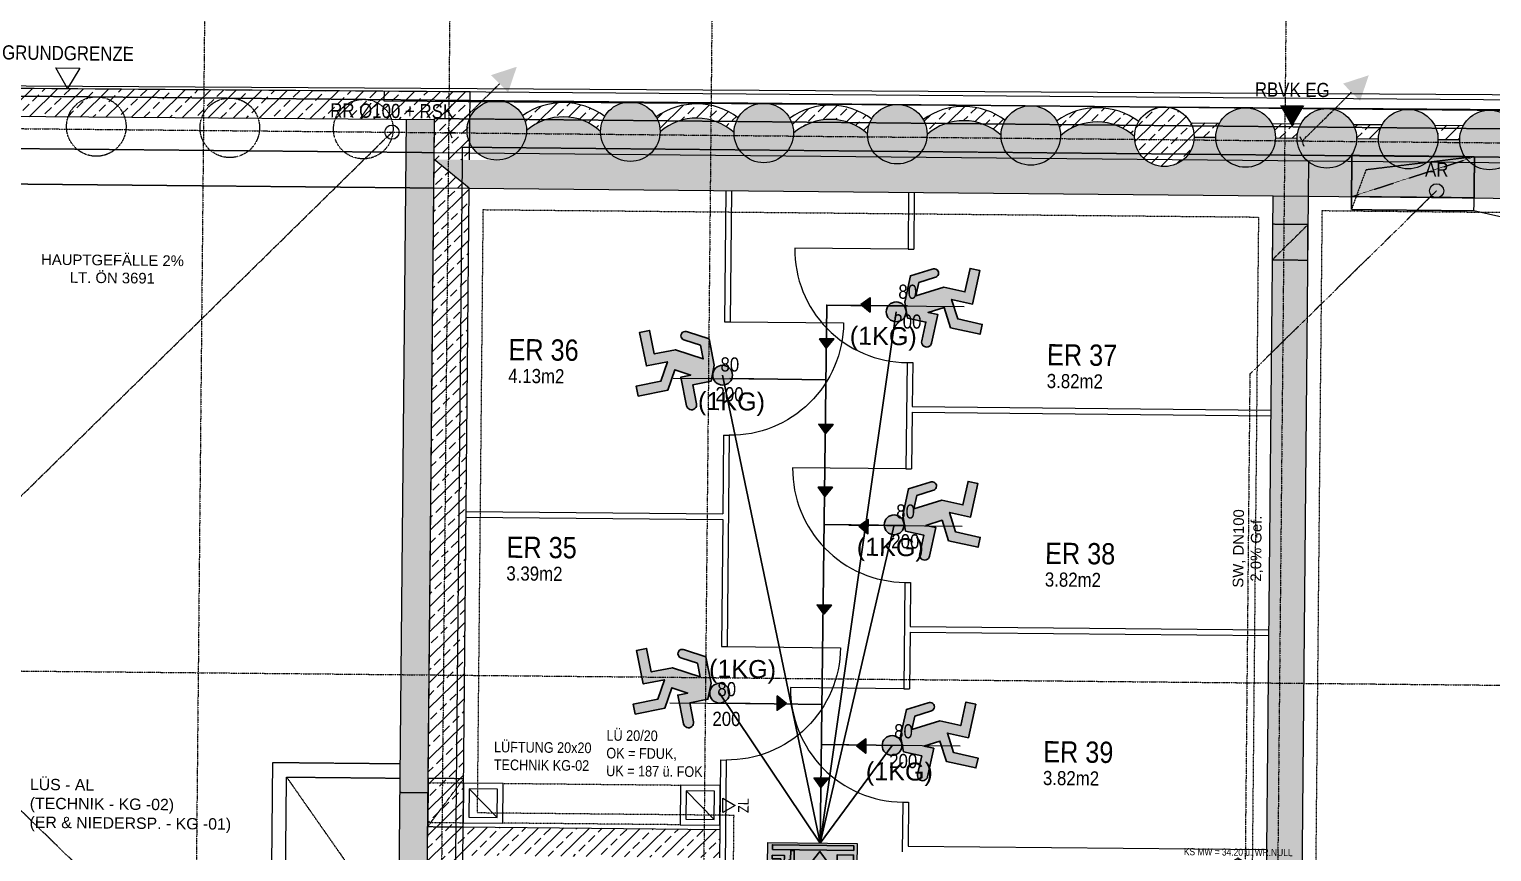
# Model space of a CAD drawing. Header units: millimetres. Extents: x 129024 to 200890, y -97881 to 32593.
# Drawn here: x 173659 to 183978, y -31230 to -25429 of the extents above; entities that cross this region are included whole.
import ezdxf
from ezdxf.enums import TextEntityAlignment as Align

# ---------------------------------------------------------------- set-up
doc = ezdxf.new("R2010")
doc.units = ezdxf.units.MM
for name, pattern in [('ACAD_ISO08W100', [36, 24, -3, 6, -3]), ('HIDDEN', [0.375, 0.25, -0.125]), ('HIDDEN2', [0.1875, 0.125, -0.0625]), ('STRICHPUNKT', [1, 0.5, -0.25, 0, -0.25])]:
    doc.linetypes.add(name, pattern=pattern)
for name, color, linetype in [('00-TXT---------M0', 8, 'Continuous'), ('01-HID-G00-Lk2-ENTWÄSSERUNG', 8, 'HIDDEN2'), ('01-SYM-G00-Lk2-M0', 8, 'Continuous'), ('01-TXT---------M0', 1, 'Continuous'), ('01-TXT---------PP', 1, 'Continuous'), ('01-TXT-G00-Lk2-M0', 1, 'Continuous'), ('02-ABB-G00-Lk2-M0', 50, 'Continuous'), ('02-AXO-G00-Lk2-M0', 8, 'STRICHPUNKT'), ('02-DIM-G00-Lk2-ACHSEN', 251, 'Continuous'), ('02-FIL-G00-Lk2-LILA', 223, 'Continuous'), ('02-FIL-G00-Lk2-STB', 8, 'Continuous'), ('02-HID-G00-Lk2-M0', 8, 'HIDDEN2'), ('02-TWA-G00-Lk2-M0', 4, 'Continuous'), ('02-TWB-G00-Lk2-M0', 5, 'Continuous'), ('02-TWE-G00-Lk2-M0', 8, 'Continuous'), ('02-WDA-G00-Lk2-M0', 8, 'Continuous'), ('02_PKW-G00-Lk2-M0', 6, 'Continuous'), ('03-HID-G00-LK2-M0', 8, 'HIDDEN2'), ('03-SYM-G00-LK2-M0', 8, 'Continuous'), ('03-TXT-G00-Lk2-M0', 8, 'Continuous'), ('05-TXT--------M0', 8, 'Continuous'), ('05-TXT-G00-LK2-M0', 8, 'Continuous'), ('07-RWK-G00-Lk2-M0', 150, 'HIDDEN'), ('07-SAN-G00-Lk2-LÜFTUNGEN', 80, 'HIDDEN2'), ('07-SWK-G00-Lk2-M0', 34, 'STRICHPUNKT'), ('07-SWK-G00-Lk2-TXT', 34, 'Continuous'), ('07_SYM-G00-LK2-HLP', 6, 'Continuous'), ('09-FIL-G00-LK2-BLAU', 161, 'Continuous'), ('09-VER-G00-Lk2-GRUNDSTÜCKSGRENZE', 161, 'Continuous')]:
    doc.layers.add(name, color=color, linetype=linetype)
doc.layers.add('E_ERDUNG', color=150, linetype='ACAD_ISO08W100', true_color=0x0f87ff)
doc.styles.add('ARIAL', font='arial.ttf', dxfattribs={"width": 0.85})
doc.styles.add('ET_LEGENDE - Wohnung$0$ROMANS', font='romans.shx', dxfattribs={"width": 0.6})
doc.styles.get("Standard").update_dxf_attribs({"font": 'arial.ttf'})
doc.dimstyles.new('pp chromy&schneider', dxfattribs={"dimscale": 0.005, "dimtxt": 25, "dimasz": 10, "dimexe": 0, "dimexo": 0, "dimgap": 5, "dimtad": 1, "dimdec": 1, "dimlfac": 100, "dimrnd": 0.1, "dimzin": 9, "dimdsep": 46, "dimtxsty": 'ARIAL', "dimblk": 'c&s kote', "dimcen": 0, "dimse1": 1, "dimse2": 1, "dimclrd": 8, "dimclrt": 8, "dimadec": 0, "dimazin": 0, "dimtfac": 0.75, "dimtdec": 1, "dimtix": 1, "dimtmove": 2, "dimatfit": 0, "dimldrblk": 'NONE', "dimfxl": 1, "dimtolj": 1, "dimlwd": -1, "dimarcsym": 0})
pattern_1 = [(44.45009, (103083.84, -85315.77), (-88.93653, 90.66032), []), (44.45009, (103173.64, -85316.63), (-88.93653, 90.66032), [63.5, -31.75])]

# ---------------------------------------------------------------- blocks, each defined once
blk = doc.blocks.new('*U211')
for p, q in [((0, 0), (445, 445)), ((48, 0), (-48, 0)), ((-18, 44), (18, -44))]:
    blk.add_line(p, q)
blk.add_solid([(368, 523), (600, 600), (523, 368)])
at = {"style": 'ET_LEGENDE - Wohnung$0$ROMANS', "width": 0.6, "flags": 1}
for tag, p in [('RAUMBUCHNUMMER', (0, -300)), ('ANLAGE', (0, -450))]:
    blk.add_attdef(tag, text='', height=100, dxfattribs=at).set_placement(p, align=Align.MIDDLE)
for tag, p in [('TEILANLAGE_NR', (0, -600)), ('KOMPONENTE', (0, -750)), ('KOMPONENTE_NR', (0, -900)), ('BEZEICHNUNG', (0, -1050)), ('TYP', (0, -1200)), ('HERSTELLER', (0, -1350)), ('MODEL', (0, -1500)), ('LEISTUNG_MAX', (0, -1650)), ('SPEZIFISCH_1', (0, -1800)), ('SPEZIFISCH_2', (0, -1950)), ('SPEZIFISCH_3', (0, -2100)), ('SPEZIFISCH_4', (0, -2250)), ('SPEZIFISCH_5', (0, -2400)), ('GEWERKE_CODE', (0, -2550)), ('LV_POS', (0, -2700)), ('ZAEHLER', (0, -2850)), ('PLATZHALTER_1', (0, -3000)), ('PLATZHALTER_2', (0, -3150)), ('PLATZHALTER_3', (0, -3300)), ('JOBLISTE_VDMA', (0, -3450)), ('ET_SPEZIFISCH_1', (0, -3600)), ('ET_SPEZIFISCH_2', (0, -3750)), ('ET_SPEZIFISCH_3', (0, -3900)), ('ET_SPEZIFISCH_4', (0, -4050)), ('ET_SPEZIFISCH_5', (0, -4200)), ('ET_SPEZIFISCH_6', (0, -4350)), ('ET_SPEZIFISCH_7', (0, -4500))]:
    blk.add_attdef(tag, text='', height=100, dxfattribs=at).set_placement(p, align=Align.MIDDLE_CENTER)
blk = doc.blocks.new('*U216')
for p, q in [((0, 0), (445, 445)), ((48, 0), (-48, 0)), ((-18, 44), (18, -44))]:
    blk.add_line(p, q)
blk.add_solid([(368, 523), (600, 600), (523, 368)])
at = {"style": 'ET_LEGENDE - Wohnung$0$ROMANS', "width": 0.6, "flags": 1}
for tag, p in [('RAUMBUCHNUMMER', (0, -300)), ('ANLAGE', (0, -450))]:
    blk.add_attdef(tag, text='', height=100, dxfattribs=at).set_placement(p, align=Align.MIDDLE)
for tag, p in [('TEILANLAGE_NR', (0, -600)), ('KOMPONENTE', (0, -750)), ('KOMPONENTE_NR', (0, -900)), ('BEZEICHNUNG', (0, -1050)), ('TYP', (0, -1200)), ('HERSTELLER', (0, -1350)), ('MODEL', (0, -1500)), ('LEISTUNG_MAX', (0, -1650)), ('SPEZIFISCH_1', (0, -1800)), ('SPEZIFISCH_2', (0, -1950)), ('SPEZIFISCH_3', (0, -2100)), ('SPEZIFISCH_4', (0, -2250)), ('SPEZIFISCH_5', (0, -2400)), ('GEWERKE_CODE', (0, -2550)), ('LV_POS', (0, -2700)), ('ZAEHLER', (0, -2850)), ('PLATZHALTER_1', (0, -3000)), ('PLATZHALTER_2', (0, -3150)), ('PLATZHALTER_3', (0, -3300)), ('JOBLISTE_VDMA', (0, -3450)), ('ET_SPEZIFISCH_1', (0, -3600)), ('ET_SPEZIFISCH_2', (0, -3750)), ('ET_SPEZIFISCH_3', (0, -3900)), ('ET_SPEZIFISCH_4', (0, -4050)), ('ET_SPEZIFISCH_5', (0, -4200)), ('ET_SPEZIFISCH_6', (0, -4350)), ('ET_SPEZIFISCH_7', (0, -4500))]:
    blk.add_attdef(tag, text='', height=100, dxfattribs=at).set_placement(p, align=Align.MIDDLE_CENTER)
blk = doc.blocks.new('01-HK3')
blk.add_lwpolyline([(0, 0), (0.0423, 0.0732), (-0.0423, 0.0732)], close=True)
at = {"color": 0, "style": 'ARIAL', "width": 0.85}
blk.add_attdef('HEIGHT', text='', height=0.05, dxfattribs=at).set_placement((0, 0.35), align=Align.TOP_CENTER)
blk = doc.blocks.new('03-rar')
blk.add_circle((0, 0), 0.05)
at = {"layer": '01-TXT---------M0', "color": 8, "style": 'ARIAL', "width": 0.85}
blk.add_attdef('RR', text='', height=0.1, dxfattribs=at).set_placement((0, 0.1), align=Align.CENTER)
blk = doc.blocks.new('01-SQM')
at = {"layer": '01-TXT---------M0', "color": 1, "style": 'ARIAL', "width": 0.85}
blk.add_attdef('ROOM', (0, 0), '', height=0.15, dxfattribs=at)
blk.add_attdef('AREA', text='', height=0.1, dxfattribs=at).set_placement((0, -0.06), align=Align.TOP_LEFT)
at = {"layer": '01-TXT---------PP', "color": 1, "style": 'ARIAL', "width": 0.85}
blk.add_attdef('NR', text='', height=0.15, dxfattribs=at).set_placement((-0.117, 0), align=Align.RIGHT)
blk.add_attdef('FLOOR', text='', height=0.1, dxfattribs=at).set_placement((0, -0.26), align=Align.TOP_LEFT)
blk = doc.blocks.new('05-TXT')
at = {"layer": '05-TXT--------M0'}
blk.add_line((-0.4, 0), (0.4, 0), dxfattribs=at)
at = {"layer": '05-TXT--------M0', "color": 8, "style": 'ARIAL', "width": 0.85}
blk.add_attdef('BREITE', text='', height=0.1, dxfattribs=at).set_placement((0, 0.05), align=Align.CENTER)
blk.add_attdef('HÖHE', text='', height=0.1, rotation=360, dxfattribs=at).set_placement((0, -0.06), align=Align.TOP_CENTER)
blk = doc.blocks.new('01-HK1')
for p, q in [((-0.001, -0.074), (-0.001, 0.074)), ((0.074, 0), (-0.075, 0))]:
    blk.add_line(p, q)
blk.add_circle((-0.001, 0), 0.0586)
for points in [[(-0.001, 0.059), (0.041, 0.041), (-0.001, 0)], [(-0.001, 0), (0.058, 0), (0.041, 0.041)], [(-0.059, 0), (-0.042, -0.041), (-0.001, 0)], [(-0.042, -0.041), (-0.001, -0.059), (-0.001, 0)]]:
    blk.add_solid(points)
at = {"layer": '01-TXT---------M0', "color": 8, "style": 'ARIAL', "width": 0.85}
blk.add_attdef('HEIGHT', text='', height=0.1, dxfattribs=at).set_placement((0, 0.2), align=Align.TOP_CENTER)
blk = doc.blocks.new('c&s kote')
at = {"color": 8}
for p, q in [((0, -2), (0, 2)), ((0, 2), (0, -2)), ((-2, 0), (2, 0)), ((2, 0), (-2, 0))]:
    blk.add_line(p, q, dxfattribs=at)
blk.add_circle((0, 0), 0.5, dxfattribs=at)
blk = doc.blocks.new('*D555')
at = {"layer": '02-DIM-G00-Lk2-ACHSEN', "color": 8, "transparency": 16777216}
blk.add_arc((189767, -26285), 378, 359.4577, 89.4425, dxfattribs=at)
at = {"layer": 'Defpoints', "color": 0, "transparency": 16777216}
for p in [(189791, -23821), (158479, -25985), (190096, -26099), (192167, -26308), (189455, -58747)]:
    blk.add_point(p, dxfattribs=at)
at = {"layer": '02-DIM-G00-Lk2-ACHSEN', "color": 8, "transparency": 16777216, "xscale": 0.05, "yscale": 0.05, "zscale": 0.05}
for p, rotation in [((189771, -25907), 179.44630059339), ((190145, -26289), 269.4538743099132)]:
    blk.add_blockref('c&s kote', p, dxfattribs=dict(at, rotation=rotation))
at = {"layer": '02-DIM-G00-Lk2-ACHSEN', "color": 8, "transparency": 16777216, "insert": (190037, -26020), "char_height": 0.125, "attachment_point": 5, "rotation": 314.4501, "style": 'ARIAL'}
blk.add_mtext('\\A1;90.00°', dxfattribs=at)
blk = doc.blocks.new('_None')
blk = doc.blocks.new('*D537')
at = {"layer": '02-DIM-G00-Lk2-ACHSEN', "color": 8, "transparency": 16777216}
blk.add_arc((161316, -55407), 947, 178.7656, 269.4471, dxfattribs=at)
at = {"layer": 'Defpoints', "color": 0, "transparency": 16777216}
for p in [(161622, -23551), (158274, -55341), (160488, -55865), (191881, -56067), (161287, -58477)]:
    blk.add_point(p, dxfattribs=at)
at = {"layer": '02-DIM-G00-Lk2-ACHSEN', "color": 8, "transparency": 16777216, "xscale": 0.05, "yscale": 0.05, "zscale": 0.05}
for p, rotation in [((160370, -55386), 88.76408441988075), ((161307, -56353), 359.4485741282728)]:
    blk.add_blockref('c&s kote', p, dxfattribs=dict(at, rotation=rotation))
at = {"layer": '02-DIM-G00-Lk2-ACHSEN', "color": 8, "transparency": 16777216, "insert": (160637, -56065), "char_height": 0.125, "attachment_point": 5, "rotation": 314.1063, "style": 'ARIAL'}
blk.add_mtext('\\A1;90.69°', dxfattribs=at)
blk = doc.blocks.new('*D538')
at = {"layer": '02-DIM-G00-Lk2-ACHSEN', "color": 8, "transparency": 16777216}
blk.add_arc((189482, -56015), 916, 269.4532, 358.7594, dxfattribs=at)
at = {"layer": 'Defpoints', "color": 0, "transparency": 16777216}
for p in [(189791, -23821), (158274, -55341), (191881, -56067), (189929, -56815), (189455, -58747)]:
    blk.add_point(p, dxfattribs=at)
at = {"layer": '02-DIM-G00-Lk2-ACHSEN', "color": 8, "transparency": 16777216, "xscale": 0.05, "yscale": 0.05, "zscale": 0.05}
for p, rotation in [((190398, -56035), 88.7610078103221), ((189473, -56931), 179.4516507379268)]:
    blk.add_blockref('c&s kote', p, dxfattribs=dict(at, rotation=rotation))
at = {"layer": '02-DIM-G00-Lk2-ACHSEN', "color": 8, "transparency": 16777216, "insert": (190119, -56673), "char_height": 0.125, "attachment_point": 5, "rotation": 44.1063, "style": 'ARIAL'}
blk.add_mtext('\\A1;89.31°', dxfattribs=at)
blk = doc.blocks.new('01-hk4')
blk.add_lwpolyline([(0, 0, 0, 0.270625, 0), (0, 0.234375, 0.270625, 0.270625, 0)], format="xyseb")
at = {"layer": '00-TXT---------M0', "color": 8, "style": 'ARIAL', "width": 0.85}
blk.add_attdef('HEIGHT', text='', height=0.1, dxfattribs=at).set_placement((0, 0.35), align=Align.CENTER)
blk = doc.blocks.new('9809550')
at = {"color": 18, "lineweight": 30, "true_color": 0x000000}
for points in [[(423921.7, 99168.8), (423956.8, 99168.8), (423956.8, 99202.9), (423984.5, 99214.5), (424033.7, 99214.5), (424053.8, 99178.3)], [(424040.2, 99170.9), (424025.2, 99196.7), (423999.7, 99196.8), (424026.2, 99150.3), (424026.2, 99110.9), (424070.2, 99110.9), (424070.2, 99092.3), (424007.5, 99092.3), (424007.5, 99131.7), (423975, 99113.1), (423975, 99067), (423956.5, 99067), (423956.5, 99122.4), (423990.5, 99141.9), (423975.1, 99168.8), (423975.1, 99150.2), (423921.7, 99150.3)]]:
    blk.add_lwpolyline(points, dxfattribs=at)
blk.add_circle((423963.6, 99225.9), 18.1, dxfattribs=at)
for centre, radius, start, end in [((424047.8, 99173.1), 7.96, 195.7299, 41.4005), ((423921.7, 99159.5), 9.27, 89.9849, 270.0151)]:
    blk.add_arc(centre, radius, start, end, dxfattribs=at)
blk = doc.blocks.new('RIVO-SIBEL-ARR-down')
h = blk.add_hatch(color=100)
h.paths.add_polyline_path([(3686.69, 1956.46), (3686.69, 1947.63), (3704.36, 1947.63), (3704.36, 1956.46)])
h.paths.add_polyline_path([(3693.72, 1955.75), (3694.43, 1955.76), (3694.43, 1951.52), (3695.72, 1951.52), (3694.04, 1949.27), (3692.34, 1951.53), (3693.72, 1951.53)], flags=16)
h.paths.add_polyline_path([(3690.59, 1955.25), (3690.59, 1949.9), (3687.35, 1949.9), (3687.35, 1955.25)], flags=16)
h.paths.add_polyline_path([(3699.13, 1953.06), (3699.13, 1954.59, -0.30558), (3698.7, 1955.23, -1), (3700.07, 1955.23, -0.302406), (3699.65, 1954.59), (3700.18, 1954.8), (3702.06, 1954.8), (3702.82, 1953.42, -0.97219), (3702.38, 1953), (3701.73, 1954.12), (3700.76, 1954.12), (3701.77, 1952.35), (3701.77, 1950.85), (3703.45, 1950.85), (3703.45, 1950.14), (3701.06, 1950.14), (3701.06, 1951.64), (3699.82, 1950.93), (3699.82, 1949.18), (3699.12, 1949.18), (3699.12, 1951.29), (3700.41, 1952.03), (3699.82, 1953.05), (3699.82, 1952.35), (3697.79, 1952.35, -1), (3697.79, 1953.06)], flags=16)
h.paths.add_polyline_path([(3703.45, 1948.98), (3703.45, 1948.07), (3687.35, 1948.07), (3687.35, 1948.98)], flags=16)
h = blk.add_hatch(color=7)
h.paths.add_polyline_path([(3690.59, 1955.25), (3687.35, 1955.25), (3687.35, 1949.9), (3690.59, 1949.9)])
h.paths.add_polyline_path([(3703.45, 1948.98), (3687.35, 1948.98), (3687.35, 1948.07), (3703.45, 1948.07)])
blk.add_hatch(color=256).paths.add_polyline_path([(3693.72, 1951.53), (3692.34, 1951.53), (3694.04, 1949.27), (3695.72, 1951.52), (3694.43, 1951.52), (3694.43, 1955.76), (3693.72, 1955.75)])
h = blk.add_hatch(color=256)
h.paths.add_polyline_path([(3700.76, 1954.12), (3701.73, 1954.12), (3702.38, 1953, 0.97219), (3702.82, 1953.42), (3702.06, 1954.8), (3700.18, 1954.8), (3699.13, 1954.36), (3699.13, 1953.06), (3697.79, 1953.06, 1), (3697.79, 1952.35), (3699.82, 1952.35), (3699.82, 1953.05), (3700.41, 1952.03), (3699.12, 1951.29), (3699.12, 1949.18), (3699.82, 1949.18), (3699.82, 1950.93), (3701.06, 1951.64), (3701.06, 1950.14), (3703.45, 1950.14), (3703.45, 1950.85), (3701.77, 1950.85), (3701.77, 1952.35)])
h.paths.add_polyline_path([(3698.7, 1955.23, 1), (3700.07, 1955.23, 1)])
blk.add_lwpolyline([(3686.69, 1956.46), (3704.36, 1956.46), (3704.36, 1947.63), (3686.69, 1947.63)], close=True)
at = {"color": 18, "lineweight": 30, "true_color": 0x000000}
for points in [[(3690.59, 1955.25), (3687.35, 1955.25), (3687.35, 1949.9), (3690.59, 1949.9)], [(3703.45, 1948.98), (3687.35, 1948.98), (3687.35, 1948.07), (3703.45, 1948.07)]]:
    blk.add_lwpolyline(points, close=True, dxfattribs=at)
blk.add_lwpolyline([(3693.72, 1955.75), (3693.72, 1951.53), (3692.34, 1951.53), (3694.04, 1949.27), (3695.72, 1951.52), (3694.43, 1951.52), (3694.43, 1955.76), (3693.72, 1955.75)], dxfattribs=at)
blk.add_circle((3687.72, 1952.58), 0.19, dxfattribs=at)
at = {"xscale": 0.0381026673526157, "yscale": 0.0381026673526157, "zscale": 0.0381026673526157}
blk.add_blockref('9809550', (-12454.76, -1825.54), dxfattribs=at)
blk = doc.blocks.new('Fluchtwegpfeil')
at = {"lineweight": 30}
h = blk.add_hatch(color=100, dxfattribs=at)
h.dxf.hatch_style = 1
h.paths.add_polyline_path([(178498, 33031), (178498, 32977), (178563, 32977), (178563, 32978)])
h.paths.add_polyline_path([(178563, 32977), (178498, 32977), (178498, 32930)])
at = {"color": 100, "lineweight": 30}
blk.add_lwpolyline([(178563, 32978), (178498, 33031), (178498, 32930), (178563, 32978)], dxfattribs=at)
blk = doc.blocks.new('750298750')
h = blk.add_hatch(color=3)
h.paths.add_polyline_path([(426943.6, 99576.9), (426968.1, 99576.8), (426982.5, 99552, 1.25347), (426995.6, 99559.2), (426976.3, 99594), (426929, 99594), (426902.3, 99582.8), (426902.3, 99550), (426868.6, 99550, 1), (426868.6, 99532.2), (426919.9, 99532.1), (426919.9, 99550), (426934.8, 99524.1), (426902.1, 99505.4), (426902.1, 99452.1), (426919.8, 99452.1), (426919.8, 99496.4), (426951.1, 99514.3), (426951.1, 99476.4), (427011.4, 99476.4), (427011.4, 99494.3), (426969.1, 99494.3), (426969.1, 99532.2)])
h.paths.add_polyline_path([(426891.5, 99604.9, 1), (426926.3, 99604.9, 1)])
at = {"xscale": 0.9619413167778113, "yscale": 0.9619413167778113, "zscale": 0.9619413167778113}
blk.add_blockref('9809550', (19080.8, 4155.4), dxfattribs=at)

msp = doc.modelspace()

# ---------------------------------------------------------------- hatches: boundary and pattern name
at = {"layer": '02-FIL-G00-Lk2-LILA'}
h = msp.add_hatch(dxfattribs=at)
h.set_pattern_fill('HONEY', color=256, scale=10, angle=106.49662873, style=0)
h.set_pattern_definition([(359.450087, (103083.837, -85315.77), (47.886706, 27.037946), [31.75, -63.5]), (119.450087, (103083.837, -85315.77), (-47.358901, 27.952131), [31.75, -63.5]), (59.450087, (103083.837, -85315.77), (0.527805, 54.990077), [-63.5, 31.75])])
h.paths.add_polyline_path([(176518.4945, -26067.435), (176318.4998, -26065.9222), (176229.4337, -35345.4944), (176427.505, -35547.4047)])
at = {"layer": '02-FIL-G00-Lk2-STB'}
h = msp.add_hatch(dxfattribs=at)
h.set_pattern_fill('ANSI33', color=256, scale=20, angle=106.49662873, style=0)
h.set_pattern_definition(pattern_1)
h.paths.add_polyline_path([(171629.0472, -20153.6368), (171100.7144, -20149.869), (171096.0325, -20449.7553), (171424.2247, -20452.0922), (171334.6071, -26028.2233), (176518.4945, -26067.435), (176515.8032, -26347.8284), (176765.7917, -26350.2278), (176770.4074, -25869.3347), (171537.8227, -25829.7547)])
h = msp.add_hatch(dxfattribs=at)
h.set_pattern_fill('ANSI33', color=256, scale=20, angle=106.49662873, style=0)
h.set_pattern_definition(pattern_1)
h.paths.add_polyline_path([(177015.3181, -25940.1231), (176903.1716, -25939.2591, 0.2176852809), (176768.668, -26050.5599), (176766.9465, -26229.9151, 0.8005720321), (177167.6761, -26144.0755, 0.337612446)])
h.paths.add_polyline_path([(176768.668, -26050.5599, 0.1107581169), (176747.6955, -26140.0445, 0.110758117), (176766.9465, -26229.9151)])
h.paths.add_polyline_path([(178109.6541, -26153.1167, 0.3470790869), (177950.4198, -25947.3272), (177852.0533, -25946.5694, 0.3460184633), (177689.6734, -26149.0856, 1)])
h.paths.add_polyline_path([(178884.3064, -25954.522), (178802.1501, -25953.889, 0.3571206743), (178631.6514, -26158.1268, 1), (179051.632, -26162.1578, 0.3581887035)])
h.paths.add_polyline_path([(179816.0333, -25961.7001), (179754.4065, -25961.2254, 0.371170386), (179573.6293, -26167.168, 1), (179993.61, -26171.199, 0.3722481218)])
h.paths.add_polyline_path([(180935.5879, -26180.2402, 0.3949060071), (180741.5349, -25968.8303), (180712.8884, -25968.6096, 0.3938118413), (180515.6072, -26176.2092, 1)])
h.paths.add_polyline_path([(182451.218, -26194.7873, 1), (182031.2374, -26190.7563, 1)])
h.paths.add_polyline_path([(183024.8702, -26200.2933, 1), (182604.8896, -26196.2623, 1)])
h.paths.add_polyline_path([(183598.5224, -26205.7992, 1), (183178.5418, -26201.7682, 0.1532443618), (183215.0514, -26322.1242), (183559.7093, -26325.4322, 0.153244361)])
h.paths.add_polyline_path([(183559.7093, -26325.4322), (183215.0514, -26322.1242, 0.1382065453), (183302.3654, -26395.2917), (183517.8782, -26369.2213, 0.0724720399)])
h.paths.add_polyline_path([(183517.8782, -26369.2213), (183302.3654, -26395.2917, 0.2784742101)])
h.paths.add_polyline_path([(184172.1746, -26211.3052, 1), (183752.194, -26207.2742, 0.1532443604), (183788.7036, -26327.6301), (183856.329, -26328.2792), (183794.5339, -26335.7545, 0.7160716026)])
h.paths.add_polyline_path([(184745.8268, -26216.8112, 1), (184325.8462, -26212.7802, 1)])
h.paths.add_polyline_path([(185319.479, -26222.3171, 1), (184899.4984, -26218.2861, 1)])
h.paths.add_polyline_path([(185893.1312, -26227.8231, 1), (185473.1506, -26223.7921, 1)])
h.paths.add_polyline_path([(186046.8028, -26229.298, 1), (186466.7834, -26233.329, 1)])
h.paths.add_polyline_path([(187040.4356, -26238.835, 1), (186620.455, -26234.804, 1)])
h.paths.add_polyline_path([(187614.0878, -26244.341, 1), (187194.1072, -26240.31, 1)])
h.paths.add_polyline_path([(187767.7593, -26245.8159, 1), (188187.74, -26249.8469, 1)])
h = msp.add_hatch(dxfattribs=at)
h.set_pattern_fill('ANSI33', color=256, scale=20, angle=106.49662873, style=0)
h.set_pattern_definition(pattern_1)
h.paths.add_polyline_path([(177140.2522, -26038.2837, -0.1323855956), (177167.6761, -26144.0755, -0.38312611), (177689.6734, -26149.0856, -0.1323855956), (177719.1229, -26043.8397, 0.3264007363)])
h.paths.add_polyline_path([(178082.2301, -26047.3248, -0.1323855957), (178109.6541, -26153.1167, -0.3831261103), (178631.6514, -26158.1268, -0.1323855956), (178661.1009, -26052.8809, 0.3264007365)])
h.paths.add_polyline_path([(179024.2081, -26056.366, -0.1323855957), (179051.632, -26162.1578, -0.3831261102), (179573.6293, -26167.168, -0.1323855957), (179603.0788, -26061.9221, 0.3264007364)])
h.paths.add_polyline_path([(179966.186, -26065.4072, -0.1323855957), (179993.61, -26171.199, -0.3831261104), (180515.6072, -26176.2092, -0.1323855957), (180545.0568, -26070.9633, 0.3264007365)])
h.paths.add_polyline_path([(180908.1639, -26074.4484, -0.1323855958), (180935.5879, -26180.2402, -0.3831261104), (181457.5852, -26185.2504, -0.0001351411), (181457.5863, -26185.1368, -0.1322997751), (181486.9428, -26079.936, 0.3263361375)])
h.paths.add_polyline_path([(182057.6516, -26090.7923), (181853.1943, -26088.8225, -0.1247200485), (181877.5679, -26189.062), (182031.2395, -26190.5425, -0.1247543578)])
h.paths.add_polyline_path([(182631.2924, -26096.3188), (182426.7345, -26094.3481, -0.1247543578), (182451.2198, -26194.5886), (182604.8915, -26196.0691, -0.1247509191)])
h.paths.add_polyline_path([(183204.9332, -26101.8453), (183000.3977, -26099.8748, -0.1247509191), (183024.8719, -26200.1152), (183178.5435, -26201.5957, -0.1247474821)])
h.paths.add_polyline_path([(183778.574, -26107.3717), (183574.0609, -26105.4014, -0.1247474822), (183598.5239, -26205.6418), (183752.1955, -26207.1222, -0.1247440469)])
h.paths.add_polyline_path([(184352.2148, -26112.8982), (184147.7241, -26110.9281, -0.1247440469), (184172.1759, -26211.1684), (184325.8475, -26212.6488, -0.1247406134)])
h.paths.add_polyline_path([(184925.8557, -26118.4247), (184721.3872, -26116.4548, -0.1247406134), (184745.8279, -26216.6949), (184899.4995, -26218.1754, -0.1247371817)])
h.paths.add_polyline_path([(185499.4965, -26123.9512), (185295.0504, -26121.9815, -0.1247371816), (185319.4799, -26222.2215), (185473.1514, -26223.702, -0.1247337516)])
h.paths.add_polyline_path([(186073.1373, -26129.4777), (185868.7136, -26127.5082, -0.1247337516), (185893.1319, -26227.7481), (186046.8034, -26229.2286, -0.1247303233)])
h.paths.add_polyline_path([(186646.7781, -26135.0041), (186442.3768, -26133.0349, -0.1247303232), (186466.7839, -26233.2747), (186620.4554, -26234.7552, -0.1247268966)])
h.paths.add_polyline_path([(187220.4189, -26140.5306), (187016.04, -26138.5616, -0.1247268966), (187040.4359, -26238.8013), (187194.1074, -26240.2818, -0.1247234717)])
h.paths.add_polyline_path([(187794.0598, -26146.0571), (187589.7031, -26144.0883, -0.1247234717), (187614.0879, -26244.3279), (187767.7594, -26245.8084, -0.1247200485)])
h = msp.add_hatch(dxfattribs=at)
h.set_pattern_fill('ANSI33', color=256, scale=20, angle=106.49662873, style=0)
h.set_pattern_definition([(44.45009, (103083.84, -85315.77), (-88.93653, 90.66032), []), (44.45009, (103173.64, -85316.63), (-88.93653, 90.66032), [63.5, -31.75])])
edge = h.paths.add_edge_path()
edge.add_arc((181667.5755, -26187.2659), 210, 106.49662873, 466.49662873)
h = msp.add_hatch(dxfattribs=at)
h.set_pattern_fill('ANSI33', color=256, scale=20, angle=106.49662873, style=0)
h.set_pattern_definition(pattern_1)
h.paths.add_polyline_path([(177689.6734, -26149.0856, 0.38312611), (177167.6761, -26144.0755, -0.4142135627), (176955.6703, -26352.0503), (177897.6482, -26361.0915, -0.4142135629)])
h.paths.add_polyline_path([(178631.6514, -26158.1268, 0.3831261103), (178109.6541, -26153.1167, -0.4142135625), (177897.6482, -26361.0915), (178839.6262, -26370.1327, -0.4142135627)])
h.paths.add_polyline_path([(179573.6293, -26167.168, 0.3831261102), (179051.632, -26162.1578, -0.4142135626), (178839.6262, -26370.1327), (179781.6041, -26379.1738, -0.4142135625)])
h.paths.add_polyline_path([(180515.6072, -26176.2092, 0.3831261104), (179993.61, -26171.199, -0.4142135625), (179781.6041, -26379.1738), (180723.5821, -26388.215, -0.4142135626)])
h.paths.add_polyline_path([(181457.5852, -26185.2504, 0.3831261104), (180935.5879, -26180.2402, -0.4142135625), (180723.5821, -26388.215), (181665.56, -26397.2562, -0.4142135633)])
h.paths.add_polyline_path([(182031.2395, -26190.5425), (181877.5679, -26189.062, -0.0001261509), (181877.5669, -26189.168, -0.4143717496), (181665.56, -26397.2562), (182239.2122, -26402.7622, -0.4145118594)])
h.paths.add_polyline_path([(182604.8915, -26196.0691), (182451.2198, -26194.5886, -0.4144907897), (182239.2122, -26402.7622), (182812.8644, -26408.2681, -0.4144830803)])
h.paths.add_polyline_path([(183178.5435, -26201.5957), (183024.8719, -26200.1152, -0.4144620111), (182812.8644, -26408.2681), (183386.5166, -26413.7741, -0.4144543019)])
h.paths.add_polyline_path([(183752.1955, -26207.1222), (183598.5239, -26205.6418, -0.414433233), (183386.5166, -26413.7741), (183960.1688, -26419.28, -0.414425524)])
h.paths.add_polyline_path([(184325.8475, -26212.6488), (184172.1759, -26211.1684, -0.4144044556), (183960.1688, -26419.28), (184533.821, -26424.786, -0.4143967467)])
h.paths.add_polyline_path([(184899.4995, -26218.1754), (184745.8279, -26216.6949, -0.4143756787), (184533.821, -26424.786), (185107.4732, -26430.2919, -0.41436797)])
h.paths.add_polyline_path([(185473.1514, -26223.702), (185319.4799, -26222.2215, -0.4143469025), (185107.4732, -26430.2919), (185681.1254, -26435.7979, -0.4143391939)])
h.paths.add_polyline_path([(186046.8034, -26229.2286), (185893.1319, -26227.7481, -0.4143181268), (185681.1254, -26435.7979), (186254.7776, -26441.3039, -0.4143104184)])
h.paths.add_polyline_path([(186620.4554, -26234.7552), (186466.7839, -26233.2747, -0.4142893517), (186254.7776, -26441.3039), (186828.4298, -26446.8098, -0.4142816435)])
h.paths.add_polyline_path([(187194.1074, -26240.2818), (187040.4359, -26238.8013, -0.4142605772), (186828.4298, -26446.8098), (187402.082, -26452.3158, -0.4142528691)])
h.paths.add_polyline_path([(187767.7594, -26245.8084), (187614.0879, -26244.3279, -0.4142318033), (187402.082, -26452.3158), (187975.7342, -26457.8217, -0.4142240954)])
h = msp.add_hatch(dxfattribs=at)
h.set_pattern_fill('ANSI33', color=256, scale=20, angle=106.49662873, style=0)
h.set_pattern_definition(pattern_1)
h.paths.add_polyline_path([(176515.8032, -26347.8284), (176513.8837, -26547.8192), (176427.505, -35547.4047), (176675.0941, -35799.7926), (176718.7153, -31255.0019), (178528.629, -31272.3736), (178530.5485, -31072.3828), (176720.6349, -31055.0111), (176763.8722, -26550.2186)])
h = msp.add_hatch(dxfattribs=at)
h.set_pattern_fill('ANSI33', color=256, scale=20, angle=106.49662873, style=0)
h.set_pattern_definition(pattern_1)
h.paths.add_polyline_path([(188365.2514, -26461.5604), (176515.8032, -26347.8284), (176763.8722, -26550.2186), (182433.6036, -26604.6371), (182683.598, -26607.0366), (188163.3411, -26659.6316)])
h = msp.add_hatch(dxfattribs=at)
h.set_pattern_fill('ANSI33', color=256, scale=20, angle=106.49662873, style=0)
h.set_pattern_definition(pattern_1)
h.paths.add_polyline_path([(182630.0367, -32187.4527), (184109.9644, -32201.6572), (184112.3638, -31951.6683), (182632.4361, -31937.4639), (182683.598, -26607.0366), (182433.6036, -26604.6371), (182349.8212, -35334.2351), (179779.9396, -35309.5692), (179779.9382, -35309.7157), (179774.373, -35889.5387), (179974.3638, -35891.4582), (179978.0109, -35511.4795), (182347.9029, -35534.2259), (182327.8434, -37624.1299), (182577.8336, -37626.5294), (184057.7597, -37640.7339), (184060.1591, -37390.7454), (182580.233, -37376.5409)])

# ---------------------------------------------------------------- linework, layer by layer
at = {"color": 100, "lineweight": 30}
for points in [[(179856.044, -27379.9344), (179286.1499, -27374.4645), (179239.0428, -31168.9891)], [(178601.0672, -27892.9132), (179279.6091, -27901.3369)], [(179841.1677, -28929.863), (179266.9289, -28922.7341)], [(178579.0886, -30182.8077), (179251.1822, -30191.1514)], [(179826.2935, -30479.7916), (179247.688, -30472.6085)]]:
    msp.add_lwpolyline(points, dxfattribs=at)
at = {"color": 4, "lineweight": 30}
for points in [[(179775.8577, -27422.0824), (179239.0428, -31168.9891)], [(179239.0428, -31168.9891), (178551.1663, -27868.952)], [(179761.4398, -28924.2497), (179239.0428, -31168.9891)], [(178529.6408, -30111.6369), (179239.0428, -31168.9891), (179746.501, -30480.6891)]]:
    msp.add_lwpolyline(points, dxfattribs=at)
at = {"layer": '01-HID-G00-Lk2-ENTWÄSSERUNG'}
msp.add_lwpolyline([(169393.5368, -26863.0801), (176445.2602, -33697.5353)], dxfattribs=at)
at = {"layer": '01-TXT-G00-Lk2-M0', "linetype": 'HIDDEN2'}
msp.add_lwpolyline([(175473.9556, -30703.0297), (176263.1694, -31830.6563)], dxfattribs=at)
at = {"layer": '01-TXT-G00-Lk2-M0', "flags": 128}
msp.add_lwpolyline([(178552.6662, -30851.8413), (178640.0658, -30903.4261), (178551.6922, -30953.3239)], close=True, dxfattribs=at)
at = {"layer": '02-ABB-G00-Lk2-M0'}
msp.add_lwpolyline([(176162.6167, -25864.7158), (176160.9998, -25933.5413), (188732.6285, -26030.3947), (188734.007, -25918.7929)], dxfattribs=at)
at = {"layer": '02-AXO-G00-Lk2-M0'}
for points in [[(174911.3476, -23678.6083), (174576.1266, -58604.4414)], [(176641.2679, -23695.2123), (176306.047, -58621.0453)], [(178491.1827, -23712.9679), (178155.9618, -58638.801)], [(182540.9961, -23751.8383), (182205.7752, -58677.6714)], [(158479.1939, -25984.7041), (192166.906, -26308.0414)], [(158519.1117, -29810.2622), (192130.195, -30132.864)]]:
    msp.add_lwpolyline(points, dxfattribs=at)
at = {"layer": '02-FIL-G00-Lk2-STB'}
for points in [[(176513.8837, -26547.8192), (176515.8032, -26347.8284)], [(176763.8722, -26550.2186), (176515.8032, -26347.8284)], [(182685.9974, -26357.0481), (182683.598, -26607.0366)]]:
    msp.add_lwpolyline(points, dxfattribs=at)
at = {"layer": '02-HID-G00-Lk2-M0', "color": 4}
for p, q in [((171431.3205, -25879.0078), (188789.263, -26045.6107)), ((171003.2693, -26244.9164), (176516.2831, -26297.8307))]:
    msp.add_line(p, q, dxfattribs=at)
at = {"layer": '02-HID-G00-Lk2-M0'}
for points in [[(170896.0304, -20448.3312), (170799.3652, -26492.9708), (176513.8837, -26547.8192)], [(176427.505, -35547.4047), (176518.5866, -26057.8418), (188618.0293, -26173.9732), (188331.1791, -56060.1822)], [(176625.5762, -35749.315), (176716.6578, -26259.7521), (188416.1189, -26372.0444), (188133.131, -55855.8576)], [(176272.959, -30810.7032), (176472.9498, -30812.6228)]]:
    msp.add_lwpolyline(points, dxfattribs=at)
at = {"layer": '02-HID-G00-Lk2-M0', "color": 4}
for points in [[(182991.3688, -26319.9773), (183856.329, -26328.2793), (183853.5456, -26618.2659), (182988.5855, -26609.9639)], [(182681.6786, -26807.0112), (182431.6841, -26804.6265), (182429.2847, -27054.615), (182679.2792, -27057.0144)], [(176720.6349, -31055.0111), (176723.8981, -30715.0268), (176473.9096, -30712.6274), (176470.6464, -31052.6117)]]:
    msp.add_lwpolyline(points, close=True, dxfattribs=at)
for points in [[(182988.5855, -26609.9639), (183856.329, -26328.2793)], [(182429.2837, -27054.615), (182681.6785, -26807.0112)], [(176470.6464, -31052.6117), (176723.898, -30715.0268)]]:
    msp.add_lwpolyline(points, dxfattribs=at)
at = {"layer": '02-HID-G00-Lk2-M0', "ltscale": 0.5}
for points in [[(176809.1195, -32255.2425), (176817.751, -31355.9571), (178627.6646, -31373.3288), (178631.5037, -30973.3472), (176821.59, -30955.9755), (176862.428, -26701.1715), (182332.1686, -26753.6705), (182278.8537, -32308.4146)], [(182702.2054, -35087.6058), (182729.0724, -32288.4079), (184209, -32302.6123), (184213.319, -31852.6327), (182733.3913, -31838.4282), (182782.6336, -26707.9918), (188012.3882, -26758.1874), (187931.96, -35137.8014), (182702.2054, -35087.6058)]]:
    msp.add_lwpolyline(points, dxfattribs=at)
at = {"layer": '02-HID-G00-Lk2-M0', "color": 4}
for centre in [(174131.752, -26114.9364), (175073.7299, -26123.9776), (176015.7079, -26133.0188)]:
    msp.add_circle(centre, 210, dxfattribs=at)
at = {"layer": '02-TWA-G00-Lk2-M0'}
for p, q in [((176516.2831, -26297.8307), (188365.7313, -26411.5627)), ((176513.8837, -26547.8192), (182683.598, -26607.0366)), ((182433.6036, -26604.6371), (182349.8212, -35334.2351)), ((182683.598, -26607.0366), (182632.4361, -31937.4639)), ((182683.598, -26607.0366), (188113.3434, -26659.1517))]:
    msp.add_line(p, q, dxfattribs=at)
for points in [[(176765.7917, -26350.2278), (176770.4074, -25869.3347), (171537.8227, -25829.7547), (171629.0472, -20153.6368), (171100.7144, -20149.869)], [(176427.505, -35547.4047), (176518.4945, -26067.435), (171334.6071, -26028.2233), (171424.2247, -20452.0922), (146086.396, -20271.6753), (146014.9034, -25140.9531)], [(181853.0713, -26088.8214), (182057.6516, -26090.7923)], [(182426.7345, -26094.3481), (182631.2924, -26096.3188)], [(183000.3977, -26099.8748), (183204.9332, -26101.8453)], [(183574.0609, -26105.4014), (183778.574, -26107.3717)], [(181877.5678, -26189.062), (182031.2395, -26190.5425)], [(182451.2198, -26194.5886), (182604.8915, -26196.0691)], [(183024.8719, -26200.1152), (183178.5435, -26201.5957)], [(183598.5239, -26205.6418), (183752.1955, -26207.1222)], [(176675.0941, -35799.7926), (176763.8722, -26550.2186)], [(176720.6348, -31055.0111), (178530.5485, -31072.3828)], [(178530.5485, -31072.3828), (178528.629, -31272.3736)]]:
    msp.add_lwpolyline(points, dxfattribs=at)
at = {"layer": '02-TWA-G00-Lk2-M0', "linetype": 'HIDDEN2'}
for points in [[(176274.8785, -30610.7125), (175374.92, -30602.0746), (175362.2511, -31922.0138), (176262.2097, -31930.6517)], [(176263.1694, -31830.6563), (175463.2063, -31822.9781), (175473.9556, -30703.0297), (176273.9188, -30710.7078)]]:
    msp.add_lwpolyline(points, dxfattribs=at)
at = {"layer": '02-TWA-G00-Lk2-M0'}
for centre in [(176957.6858, -26142.06), (177899.6637, -26151.1011), (178841.6417, -26160.1423), (179783.6196, -26169.1835), (180725.5976, -26178.2247), (181667.5755, -26187.2659), (181667.5777, -26187.0389), (182241.2277, -26192.7718), (182814.8799, -26198.2778), (183388.5321, -26203.7837), (183962.1843, -26209.2897)]:
    msp.add_circle(centre, 210, dxfattribs=at)
for centre, radius, start, end in [((177425.8854, -26437.2), 490.6328, 53.29664595, 125.60352896), ((178367.8633, -26446.2412), 490.6328, 53.29664594, 125.60352898), ((179309.8413, -26455.2824), 490.6328, 53.29664594, 125.60352896), ((180251.8192, -26464.3235), 490.6328, 53.29664593, 125.60352898), ((181193.7971, -26473.3647), 490.6328, 53.29664597, 125.60352901), ((177425.8854, -26437.2), 390.6328, 47.52380577, 131.37636914), ((178367.8633, -26446.2412), 390.6328, 47.52380575, 131.37636915), ((179309.8413, -26455.2824), 390.6328, 47.52380576, 131.37636913), ((180251.8192, -26464.3235), 390.6328, 47.52380575, 131.37636916), ((181193.7971, -26473.3647), 390.6328, 47.52380579, 131.3763692)]:
    msp.add_arc(centre, radius, start, end, dxfattribs=at)
at = {"layer": '02-TWB-G00-Lk2-M0'}
msp.add_lwpolyline([(189184.8383, -7788.0671), (188825.2094, -25775.463), (188756.7243, -25775.2752), (188756.3082, -25918.8575), (171644.2507, -25817.8952), (171691.1852, -23003.6579), (171727.251, -20840.8822), (171763.3186, -17534.1062), (171807.3596, -13682.092), (171840.0936, -7824.4043), (176236.4816, -7784.6371), (176233.768, -7484.6494), (189184.8383, -7788.0671)], dxfattribs=at)
at = {"layer": '02-TWE-G00-Lk2-M0'}
for points in [[(178573.7859, -26567.5903), (178564.9081, -27492.5477)], [(178613.7841, -26567.9742), (178604.9062, -27492.9316)], [(179863.7245, -26579.9712), (179859.8836, -26979.9528)], [(179903.7227, -26580.3552), (179899.8818, -26980.3367)], [(179859.8856, -26979.9528), (179899.8838, -26980.3367)], [(178564.9081, -27492.5477), (178604.9062, -27492.9316)], [(179852.2055, -27779.916), (179845.0073, -28529.8814)], [(179852.2075, -27779.916), (179892.2057, -27780.2999)], [(179892.2037, -27780.2999), (179889.2303, -28090.2862)], [(179888.8464, -28130.2838), (179885.0055, -28530.2653)], [(179888.8465, -28130.2838), (182418.7275, -28154.5658)], [(179889.231, -28090.2862), (182419.1112, -28114.5676)], [(178557.23, -28292.5109), (178551.9033, -28847.4853)], [(178557.23, -28292.5109), (178597.2281, -28292.8948)], [(178597.2281, -28292.8948), (178582.9277, -29782.8261)], [(179845.0093, -28529.8814), (179885.0074, -28530.2653)], [(176741.6057, -28870.1118), (178551.5194, -28887.4835)], [(176741.9896, -28830.1136), (178551.9033, -28847.4853)], [(178551.5194, -28887.4835), (178542.9295, -29782.4422)], [(179837.3292, -29329.8446), (179830.1331, -30079.81)], [(179837.3312, -29329.8446), (179877.3293, -29330.2285)], [(179877.3274, -29330.2285), (179874.3541, -29640.2149)], [(179873.9702, -29680.2124), (179870.1313, -30080.1939)], [(179873.9703, -29680.2124), (182403.8513, -29704.4944)], [(179874.3549, -29640.2149), (182404.235, -29664.4962)], [(178542.9295, -29782.4422), (178582.9277, -29782.8261)], [(179830.1351, -30079.8101), (179870.1332, -30080.194)], [(178535.2514, -30582.4054), (178530.5485, -31072.3828)], [(178535.2514, -30582.4054), (178575.2495, -30582.7893)], [(178575.2495, -30582.7893), (178560.9491, -32072.7207)], [(179822.455, -30879.7732), (179819.0955, -31229.7571)], [(179822.4569, -30879.7732), (179862.4551, -30880.1571)], [(179862.4532, -30880.1571), (179859.4774, -31190.1435)], [(179859.4787, -31190.1435), (182389.3589, -31214.4248)]]:
    msp.add_lwpolyline(points, dxfattribs=at)
for points in [[(179859.8856, -26979.9528), (179059.9225, -26972.2747, 0.4142135627), (179852.2075, -27779.916, 1.0000000008)], [(178604.9062, -27492.9316), (179404.8694, -27500.6097, -0.4142135627), (178597.2281, -28292.8948, -1.0000000008)], [(179845.0093, -28529.8814), (179045.0461, -28522.2033, 0.4142135627), (179837.3312, -29329.8446, 1.0000000008)], [(178582.9277, -29782.8261), (179382.8908, -29790.5042, -0.4142135627), (178575.2495, -30582.7893, -1.0000000008)], [(179830.1351, -30079.8101), (179030.1719, -30072.132, 0.4142135627), (179822.4569, -30879.7732, 1.0000000008)]]:
    msp.add_lwpolyline(points, format="xyb", dxfattribs=at)
at = {"layer": '02-WDA-G00-Lk2-M0'}
msp.add_lwpolyline([(176318.4998, -26065.9222), (176229.4337, -35345.4944), (161335.1331, -35202.5377)], dxfattribs=at)
at = {"layer": '02_PKW-G00-Lk2-M0', "linetype": 'HIDDEN'}
msp.add_line((170801.6592, -26492.9928), (176513.8837, -26547.8192), dxfattribs=at)
at = {"layer": '03-HID-G00-LK2-M0'}
msp.add_lwpolyline([(182991.3688, -26319.9773), (182987.7217, -26699.9598), (183852.6819, -26708.2617), (183856.329, -26328.2792)], close=True, dxfattribs=at)
at = {"layer": '03-SYM-G00-LK2-M0'}
msp.add_lwpolyline([(174368.7216, -27322.1585, 0, 0, 0), (174118.7331, -27319.7591, 50, 0, 0), (173968.74, -27318.3194, 0, 0, 0)], format="xyseb", dxfattribs=at)
at = {"layer": '03-TXT-G00-Lk2-M0', "linetype": 'HIDDEN2'}
msp.add_lwpolyline([(182987.7217, -26699.9598), (182991.3688, -26319.9773), (183856.329, -26328.2792), (183090.4044, -26420.9324), (182987.7217, -26699.9598)], dxfattribs=at)
at = {"layer": '03-TXT-G00-Lk2-M0'}
msp.add_lwpolyline([(183852.6819, -26708.2617), (184130.8768, -26769.5877), (184127.7576, -27094.5727), (185027.7162, -27103.2106), (185030.8354, -26778.2255), (184130.8768, -26769.5877)], dxfattribs=at)
at = {"layer": '07-RWK-G00-Lk2-M0'}
msp.add_line((176217.765, -26154.9591), (172451.7406, -29849.3775), dxfattribs=at)
at = {"layer": '07-SAN-G00-Lk2-LÜFTUNGEN', "linetype": 'HIDDEN2', "ltscale": 0.5}
for points in [[(176473.6216, -30742.626), (176723.6101, -30745.0254)], [(177003.5972, -30747.7127), (178253.5367, -30759.7098)], [(176470.9343, -31022.6131), (176720.9228, -31025.0125)], [(178250.8494, -31039.6969), (177000.9099, -31027.6998)]]:
    msp.add_lwpolyline(points, dxfattribs=at)
at = {"layer": '07-SAN-G00-Lk2-LÜFTUNGEN', "linetype": 'Continuous', "ltscale": 0.5}
for points in [[(177000.9099, -31027.6998), (177003.5972, -30747.7127), (176723.6101, -30745.0254), (176720.9228, -31025.0125)], [(176961.2956, -30987.3178), (176963.2152, -30787.327), (176763.2244, -30785.4075), (176761.3049, -30985.3983)], [(178530.8365, -31042.3842), (178533.5238, -30762.3971), (178253.5367, -30759.7098), (178250.8494, -31039.6969)], [(178491.2222, -31002.0021), (178493.1417, -30802.0113), (178293.151, -30800.0918), (178291.2314, -31000.0826)]]:
    msp.add_lwpolyline(points, close=True, dxfattribs=at)
for points in [[(176763.2244, -30785.4075), (176961.2956, -30987.3178)], [(178293.151, -30800.0918), (178491.2222, -31002.0021)]]:
    msp.add_lwpolyline(points, dxfattribs=at)
at = {"layer": '07-SWK-G00-Lk2-M0'}
for p, q in [((183589.0137, -26568.2247), (182271.5414, -27860.647)), ((182271.5414, -27860.647), (182125.8458, -43040.3072))]:
    msp.add_line(p, q, dxfattribs=at)
at = {"layer": '07-SWK-G00-Lk2-TXT'}
msp.add_lwpolyline([(182089.7108, -28939.1875, 0, 0, 0), (182086.8315, -29239.1737, 50, 0, 0), (182085.3919, -29389.1668, 0, 0, 0)], format="xyseb", dxfattribs=at)
at = {"layer": '09-VER-G00-Lk2-GRUNDSTÜCKSGRENZE'}
msp.add_lwpolyline([(188528.9993, -56287.8298), (177367.665, -56053.4002), (160875.1827, -55691.6693), (161255.0372, -25749.9176), (134337.7329, -25542.6367), (134207.7502, -25540.7255), (134445.4422, -9374.574), (134473.5568, -7462.4191), (149467.7538, -7490.1338), (171830.0135, -7649.2242), (171537.8227, -25829.7547), (171672.0437, -25830.1354), (188820.0651, -25962.1865)], close=True, dxfattribs=at)

# ---------------------------------------------------------------- block references
at = {"color": 102, "lineweight": 30, "true_color": 0x21de37}
for p, xscale, yscale, zscale, rotation in [((202047.9745, -1783770.6651), 4.006823643639402, 4.006823643639402, 4.006823643639402, 77.59341742337645), ((122571.1124, -1783466.4642), -4.006823643639402, 4.006823643639398, 4.006823643639398, 281.3067574786874), ((202033.5566, -1785272.8325), 4.006823643639402, 4.006823643639402, 4.006823643639402, 77.59341742337645), ((122549.5869, -1785709.1491), -4.006823643639402, 4.006823643639398, 4.006823643639398, 281.3067574786874), ((202018.6178, -1786829.2718), 4.006823643639402, 4.006823643639402, 4.006823643639402, 77.59341742337645)]:
    msp.add_blockref('750298750', p, dxfattribs=dict(at, xscale=xscale, yscale=yscale, zscale=zscale, rotation=rotation))
at = {"color": 100, "lineweight": 30}
for p, rotation in [((358397.9213, 3892.9334), 179.4500874509925), ((148020.0965, 151193.4784), 269.4500874509939), ((148014.3096, 150590.5535), 269.4500874509939), ((148010.057, 150147.495), 269.4500874509939), ((358382.9162, 2329.5889), 179.4500874509925), ((148002.082, 149316.5983), 269.4500874509939), ((129.645, -61446.8786), 359.4500874509932), ((358368.051, 780.8195), 179.4500874509925), ((147981.1553, 148095.4648), 269.4500874509939)]:
    msp.add_blockref('Fluchtwegpfeil', p, dxfattribs=dict(at, rotation=rotation))
at = {"xscale": 35.63733977160126, "yscale": 35.63733977160126, "zscale": 35.63733977160126, "rotation": 179.2887387316464}
msp.add_blockref('RIVO-SIBEL-ARR-down', (311735.3865, 36599.8838), dxfattribs=at)
at = {"layer": '01-SYM-G00-Lk2-M0'}
ref = msp.add_blockref('01-hk4', (182568.3079, -26115.9075), dxfattribs=dict(at, xscale=-640.0000004476773, yscale=640.0000004059359, zscale=640.0000004327273, rotation=359.4500874457537))
ref.add_attrib('HEIGHT', 'RBVK EG', dxfattribs={"layer": '00-TXT---------M0', "color": 8, "extrusion": (0, 0, -1), "height": 100, "rotation": 0.54991255, "style": 'ARIAL', "text_generation_flag": 2, "width": 0.85}).set_placement((-182570.8102, -25855.198), align=Align.MIDDLE_CENTER)
at = {"layer": '01-TXT-G00-Lk2-M0', "xscale": 1000, "yscale": 1000, "zscale": 1000, "rotation": 359.4500874460895}
for p, values in [((177039.6143, -27762.9209), {'ROOM': 'ER 36', 'AREA': '4.13m2'}), ((180839.4393, -27799.392), {'ROOM': 'ER 37', 'AREA': '3.82m2'}), ((177026.2406, -29156.2935), {'ROOM': 'ER 35', 'AREA': '3.39m2'}), ((180826.0026, -29199.3275), {'ROOM': 'ER 38', 'AREA': '3.82m2'}), ((180812.5659, -30599.263), {'ROOM': 'ER 39', 'AREA': '3.82m2'})]:
    msp.add_blockref('01-SQM', p, dxfattribs=at).add_auto_attribs(values)
at = {"layer": '03-SYM-G00-LK2-M0', "xscale": 1000, "yscale": 1000, "zscale": 1000}
for p, rotation, values in [((176217.765, -26154.9591), 359.4500874491412, {'RR': 'RR %%c100 + RSK'}), ((183589.0137, -26568.2247), 359.4500874506607, {'RR': 'AR'})]:
    msp.add_blockref('03-rar', p, dxfattribs=dict(at, rotation=rotation)).add_auto_attribs(values)
at = {"layer": '05-TXT-G00-LK2-M0', "xscale": 1000, "yscale": 1000, "zscale": 1000, "rotation": 359.4500874483813}
for p in [(179856.044, -27379.9344), (178601.0672, -27892.9132), (179841.1677, -28929.863), (178579.0886, -30182.8077), (179826.2935, -30479.7916)]:
    msp.add_blockref('05-TXT', p, dxfattribs=at).add_auto_attribs({'BREITE': '80', 'HÖHE': '200'})
at = {"layer": '07_SYM-G00-LK2-HLP', "xscale": 500.0000000000001, "yscale": 500.0000000000001, "zscale": 500.0000000000001, "rotation": 359.4500752420047}
msp.add_blockref('01-HK1', (182188.4559, -31307.5009), dxfattribs=at).add_auto_attribs({'HEIGHT': 'KS MW = 34.20 ü. WR.NULL'})
at = {"layer": '09-FIL-G00-LK2-BLAU'}
ref = msp.add_blockref('01-HK3', (173928.7989, -25847.5139), dxfattribs=dict(at, xscale=-2000.000000016163, yscale=2000.000000025194, zscale=2000, rotation=359.2731589998353))
ref.add_attrib('HEIGHT', 'GRUNDGRENZE', dxfattribs={"layer": '0', "color": 0, "extrusion": (0, 0, -1), "height": 100, "rotation": 0.726841, "style": 'ARIAL', "text_generation_flag": 2, "width": 0.85}).set_placement((-173932.6045, -25547.5381), align=Align.TOP_CENTER)
at = {"layer": 'E_ERDUNG', "xscale": 0.781552838332963, "yscale": 0.781552838332963, "zscale": 0.781552838332963, "rotation": 359.605721898937}
for name, p in [('*U211', (176626.5897, -26159.1237)), ('*U216', (182638.2063, -26219.1625))]:
    msp.add_blockref(name, p, dxfattribs=at)

# ---------------------------------------------------------------- texts
at = {"color": 3, "lineweight": 30, "char_height": 126.96738, "attachment_point": 1, "rotation": 359.45008745}
for insert in [(179448.9109, -27526.4421), (178378.0259, -27987.0951), (179498.5545, -29014.705), (178456.0409, -29874.4253), (179562.3856, -30597.2959)]:
    msp.add_mtext_dynamic_manual_height_columns('(1KG)', width=26879.974359, gutter_width=634.8369, heights=[0], dxfattribs=dict(at, insert=insert))
at = {"layer": '01-TXT-G00-Lk2-M0', "style": 'ARIAL', "text_generation_flag": 6, "width": 0.85}
msp.add_text('ZL', height=75, rotation=269.45008742, dxfattribs=at).set_placement((178660.0649, -30903.6181), align=Align.TOP_CENTER)
at = {"layer": '01-TXT-G00-Lk2-M0', "insert": (176938.5083, -30453.2653), "char_height": 75, "width": 1717.7, "attachment_point": 1, "rotation": 359.45008745, "style": 'ARIAL'}
msp.add_mtext('LÜFTUNG 20x20\\PTECHNIK KG-02', dxfattribs=at)
at = {"layer": '01-TXT-G00-Lk2-M0', "insert": (173663.8937, -30714.216), "char_height": 80, "width": 2087.415665, "attachment_point": 1, "rotation": 359.45008745}
msp.add_mtext('{\\fArial|b0|i0|c0|p34;LÜS - AL\\P(TECHNIK - KG -02)\\P(ER & NIEDERSP. - KG -01)}', dxfattribs=at)
at = {"layer": '03-SYM-G00-LK2-M0', "insert": (174244.6871, -27220.9634), "char_height": 75, "width": 1142.845597, "attachment_point": 8, "rotation": 359.45008745}
msp.add_mtext('{\\fArial|b0|i0|c0|p34;HAUPTGEFÄLLE 2%\\PLT. ÖN 3691}', dxfattribs=at)
at = {"layer": '07-SAN-G00-Lk2-LÜFTUNGEN', "linetype": 'HIDDEN2', "ltscale": 0.5, "insert": (177732.2412, -30371.3785), "char_height": 75, "width": 978.1, "attachment_point": 1, "rotation": 359.45008745, "style": 'ARIAL'}
msp.add_mtext('LÜ 20/20\\POK = FDUK, \\PUK = 187 ü. FOK', dxfattribs=at)
at = {"layer": '07-SWK-G00-Lk2-TXT', "insert": (182259.7288, -29091.3774), "char_height": 75, "width": 799.3, "attachment_point": 5, "rotation": 89.45008745}
msp.add_mtext('{\\fArial|b0|i0|c0|p34;SW, DN100\\P2,0% Gef.}', dxfattribs=at)

# ---------------------------------------------------------------- dimensions: what is measured, and where the dimension line sits
at = {"layer": '02-DIM-G00-Lk2-ACHSEN'}
for base, line1, line2, picture, middle in [((160488.2937, -55865.3913), ((161621.9597, -23551.0557), (161286.7388, -58476.8888)), ((158274.0664, -55340.9152), (191881.2786, -56066.85)), '*D537', (160636.621, -56065.3378)), ((189928.9691, -56814.687), ((189790.6622, -23821.4212), (189455.4413, -58747.2543)), ((158274.0664, -55340.9152), (191881.2786, -56066.85)), '*D538', (190119.3211, -56672.8811)), ((190096.3943, -26099.0327), ((158479.1939, -25984.7041), (192166.906, -26308.0414)), ((189790.6622, -23821.4212), (189455.4413, -58747.2543)), '*D555', (190037.1007, -26020.0582))]:
    dim = msp.add_angular_dim_2l(base=base, line1=line1, line2=line2, dimstyle='pp chromy&schneider', override={"dimzin": 8, "dimadec": 2}, dxfattribs=at)
    dim.commit()
    dim.dimension.update_dxf_attribs({"geometry": picture, "text_midpoint": middle})

doc.saveas('drawing.dxf')
